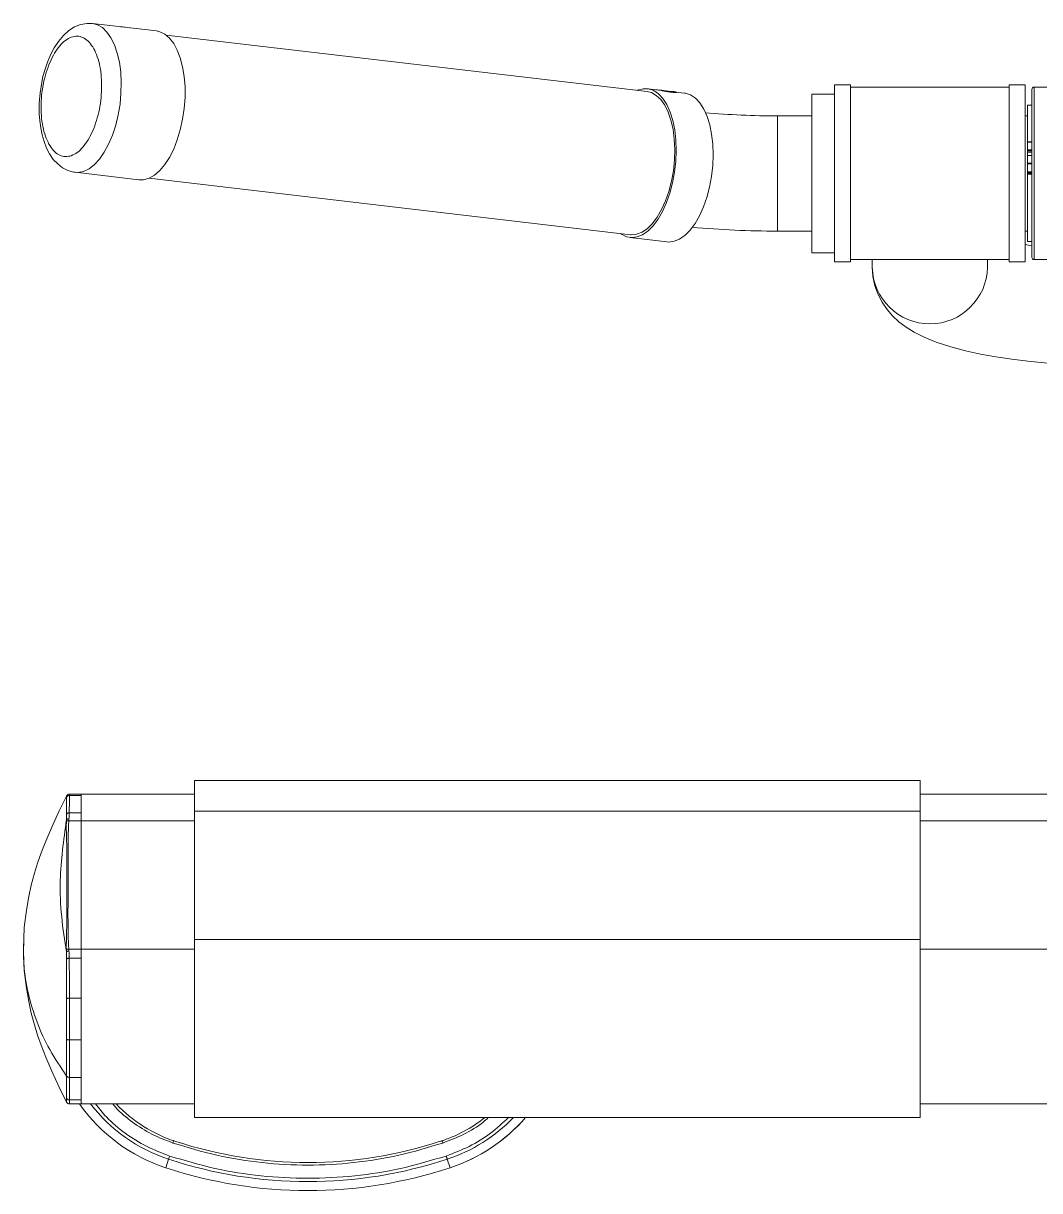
# Model space of a CAD drawing. Extents: x -32840 to 422982, y 280745 to 888746.
# Drawn here: x 220788.8 to 221009.3, y 401523 to 401776.3 of the extents above; entities that cross this region are included whole.
import ezdxf

# ---------------------------------------------------------------- set-up
doc = ezdxf.new("R2010")
doc.units = 0
doc.header["$LTSCALE"] = 1000
doc.layers.add('A-FUR', color=33, linetype='Continuous', plot=False, transparency=0.5)

# ---------------------------------------------------------------- blocks, each defined once
blk = doc.blocks.new('REC-GYM-08')
at = {"linetype": 'Continuous', "lineweight": 15}
for p, q in [((318.955, -691.418), (318.401, -691.353)), ((323.214, -691.944), (319.039, -691.453)), ((324.978, -691.886), (324.84, -691.886)), ((324.84, -691.886), (324.84, -692.49)), ((324.978, -691.886), (324.978, -692.49)), ((326.494, -691.886), (326.356, -691.886)), ((326.356, -693.421), (326.356, -691.886)), ((326.494, -693.421), (326.494, -691.886)), ((323.296, -691.929), (323.217, -691.919)), ((323.537, -691.957), (323.463, -691.948)), ((323.463, -691.949), (323.463, -691.948)), ((324.84, -691.965), (324.643, -691.965)), ((324.643, -693.342), (324.643, -691.965)), ((326.356, -691.905), (324.978, -691.905)), ((326.553, -693.252), (326.553, -691.925)), ((326.718, -691.905), (326.572, -691.905)), ((326.572, -691.905), (326.572, -693.268)), ((326.553, -692.063), (326.513, -692.063)), ((326.513, -692.063), (326.513, -692.379)), ((324.643, -692.154), (324.346, -692.154)), ((324.346, -693.154), (324.346, -692.154)), ((326.513, -692.154), (326.494, -692.154)), ((326.553, -692.379), (326.513, -692.379)), ((326.513, -692.379), (326.513, -692.384)), ((326.553, -692.384), (326.513, -692.384)), ((326.513, -692.384), (326.513, -692.449)), ((324.84, -692.49), (324.84, -693.421)), ((324.978, -692.49), (324.978, -693.421)), ((326.553, -692.449), (326.513, -692.449)), ((326.513, -692.449), (326.513, -692.459)), ((326.553, -692.459), (326.513, -692.459)), ((326.513, -692.459), (326.513, -692.47)), ((326.553, -692.47), (326.513, -692.47)), ((326.513, -692.47), (326.513, -692.498)), ((326.513, -692.498), (326.513, -692.565)), ((326.553, -692.498), (326.513, -692.498)), ((326.553, -692.565), (326.513, -692.565)), ((326.513, -692.565), (326.513, -692.572)), ((326.553, -692.572), (326.513, -692.572)), ((326.513, -692.572), (326.513, -692.639)), ((318.249, -692.644), (318.803, -692.709)), ((318.893, -692.695), (323.068, -693.186)), ((326.553, -692.639), (326.513, -692.639)), ((326.513, -692.639), (326.513, -692.648)), ((326.553, -692.648), (326.513, -692.648)), ((326.513, -692.648), (326.513, -692.653)), ((326.553, -692.653), (326.513, -692.653)), ((326.513, -692.653), (326.513, -692.66)), ((326.553, -692.66), (326.513, -692.66)), ((326.513, -692.66), (326.513, -693.244)), ((323.065, -693.21), (323.385, -693.248)), ((324.346, -693.154), (324.643, -693.154)), ((326.494, -693.154), (326.513, -693.154)), ((326.513, -693.244), (326.553, -693.244)), ((326.553, -693.382), (326.553, -693.252)), ((326.572, -693.268), (326.572, -693.402)), ((324.643, -693.342), (324.84, -693.342)), ((324.978, -693.402), (326.356, -693.402)), ((325.167, -693.402), (325.167, -693.468)), ((326.167, -693.468), (326.167, -693.402)), ((326.572, -693.402), (326.718, -693.402)), ((324.84, -693.421), (324.978, -693.421)), ((326.356, -693.421), (326.494, -693.421)), ((325.584, -697.922), (319.285, -697.922)), ((319.285, -698.187), (319.285, -697.922)), ((325.584, -698.187), (325.584, -697.922)), ((318.301, -698.04), (318.2, -698.04)), ((318.301, -698.051), (318.2, -698.051)), ((318.2, -698.051), (318.2, -698.051)), ((319.285, -698.04), (318.301, -698.04)), ((318.301, -698.271), (318.301, -698.04)), ((335.033, -698.04), (325.584, -698.04)), ((318.301, -698.271), (318.195, -698.271)), ((318.301, -698.202), (318.198, -698.202)), ((318.301, -698.271), (318.301, -699.384)), ((318.301, -698.271), (319.285, -698.271)), ((325.584, -698.187), (319.285, -698.187)), ((319.285, -699.301), (319.285, -698.187)), ((325.584, -699.301), (325.584, -698.187)), ((325.584, -698.271), (335.033, -698.271)), ((317.8, -699.384), (317.805, -699.51)), ((318.301, -699.384), (318.195, -699.384)), ((318.301, -700.728), (318.301, -699.384)), ((318.301, -699.384), (319.285, -699.384)), ((325.584, -699.301), (319.285, -699.301)), ((319.285, -700.846), (319.285, -699.301)), ((325.584, -700.846), (325.584, -699.301)), ((325.584, -699.384), (327.387, -699.384)), ((318.301, -699.463), (318.198, -699.463)), ((318.301, -699.811), (318.2, -699.811)), ((318.2, -699.811), (318.2, -699.811)), ((318.301, -700.173), (318.2, -700.173)), ((318.2, -700.173), (318.2, -700.173)), ((318.301, -700.498), (318.199, -700.498)), ((318.301, -700.693), (318.2, -700.693)), ((318.2, -700.728), (318.301, -700.728)), ((318.301, -700.728), (319.285, -700.728)), ((325.584, -700.728), (335.033, -700.728)), ((319.285, -700.846), (325.584, -700.846)), ((319.036, -701.281), (319.06, -701.208)), ((321.503, -701.281), (321.479, -701.208))]:
    blk.add_line(p, q, dxfattribs=at)
at = {"linetype": 'Continuous', "lineweight": 15, "flags": 128}
for points in [[(318.399, -691.354), (318.355, -691.352), (318.297, -691.362), (318.245, -691.383), (318.194, -691.415), (318.147, -691.458), (318.105, -691.508), (318.068, -691.564), (318.036, -691.625), (318.009, -691.688), (317.985, -691.759), (317.97, -691.814), (317.96, -691.863), (317.945, -691.954)], [(318.4, -691.353), (318.443, -691.364), (318.486, -691.389), (318.525, -691.427), (318.56, -691.477), (318.59, -691.538), (318.615, -691.609), (318.633, -691.688), (318.645, -691.774), (318.65, -691.865), (318.647, -691.958), (318.639, -692.053), (318.623, -692.146), (318.601, -692.236), (318.573, -692.321), (318.54, -692.399), (318.502, -692.469), (318.461, -692.529), (318.416, -692.577), (318.37, -692.613), (318.323, -692.636)], [(318.955, -691.418), (318.984, -691.424), (319.028, -691.445), (319.068, -691.479), (319.105, -691.526), (319.136, -691.584), (319.162, -691.652), (319.182, -691.729), (319.196, -691.813), (319.203, -691.903), (319.203, -691.996), (319.196, -692.09), (319.182, -692.184), (319.162, -692.275), (319.136, -692.362), (319.105, -692.442), (319.068, -692.515), (319.028, -692.577), (318.984, -692.629), (318.938, -692.669), (318.891, -692.695), (318.843, -692.709), (318.803, -692.709)], [(317.945, -691.954), (317.938, -692.043), (317.937, -692.079), (317.938, -692.138), (317.942, -692.198), (317.951, -692.259), (317.963, -692.319), (317.98, -692.378), (318.001, -692.434), (318.028, -692.485), (318.06, -692.532), (318.098, -692.572), (318.14, -692.605), (318.187, -692.629), (318.239, -692.643), (318.248, -692.643)], [(323.127, -691.934), (323.131, -691.932), (323.178, -691.919), (323.225, -691.92), (323.27, -691.935), (323.312, -691.963), (323.35, -692.004), (323.384, -692.057), (323.413, -692.121), (323.436, -692.194), (323.453, -692.275), (323.463, -692.362), (323.466, -692.454), (323.462, -692.548), (323.452, -692.642), (323.434, -692.735), (323.411, -692.824), (323.382, -692.907), (323.347, -692.984), (323.309, -693.051), (323.266, -693.108), (323.221, -693.153), (323.174, -693.186), (323.127, -693.205), (323.08, -693.211), (323.034, -693.204), (322.991, -693.182), (322.981, -693.175)], [(323.214, -691.944), (323.251, -691.953), (323.293, -691.977), (323.332, -692.013), (323.367, -692.062), (323.396, -692.122), (323.42, -692.192), (323.438, -692.271), (323.449, -692.356), (323.453, -692.445), (323.451, -692.537), (323.441, -692.63), (323.424, -692.722), (323.402, -692.81), (323.373, -692.892), (323.339, -692.967), (323.301, -693.033), (323.26, -693.089), (323.215, -693.133), (323.169, -693.164), (323.122, -693.182), (323.076, -693.186), (323.068, -693.186)], [(323.537, -691.957), (323.545, -691.958), (323.59, -691.973), (323.632, -692.001), (323.671, -692.042), (323.705, -692.095), (323.733, -692.159), (323.756, -692.232), (323.773, -692.313), (323.783, -692.4), (323.786, -692.492), (323.783, -692.586), (323.772, -692.68), (323.755, -692.773), (323.731, -692.862), (323.702, -692.945), (323.668, -693.021), (323.629, -693.089), (323.587, -693.145), (323.542, -693.191), (323.495, -693.224), (323.447, -693.243), (323.4, -693.249), (323.385, -693.248)], [(318.323, -692.636), (318.275, -692.645), (318.248, -692.644)], [(326.553, -693.279), (326.522, -693.276), (326.494, -693.272)], [(325.167, -693.468), (325.173, -693.549), (325.19, -693.629), (325.217, -693.704), (325.253, -693.772), (325.295, -693.834), (325.344, -693.89), (325.399, -693.941), (325.461, -693.988), (325.532, -694.032), (325.617, -694.075), (325.723, -694.118), (325.848, -694.159), (325.977, -694.193), (326.107, -694.221), (326.24, -694.245), (326.377, -694.265), (326.517, -694.283), (326.662, -694.297), (326.809, -694.308), (326.959, -694.317), (327.111, -694.323), (327.264, -694.325), (327.348, -694.326)], [(318.174, -698.057), (318.111, -698.186), (318.046, -698.325), (317.994, -698.448), (317.955, -698.549), (317.924, -698.639), (317.897, -698.726), (317.869, -698.829), (317.847, -698.928), (317.826, -699.046), (317.808, -699.197), (317.8, -699.384)], [(318.2, -698.042), (318.2, -698.042), (318.2, -698.051), (318.2, -698.051), (318.2, -698.051)], [(317.806, -699.525), (317.808, -699.571), (317.826, -699.723), (317.847, -699.84), (317.869, -699.939), (317.897, -700.042), (317.924, -700.13), (317.955, -700.219), (317.994, -700.321), (318.046, -700.443), (318.111, -700.582), (318.175, -700.712)], [(318.199, -700.498), (318.199, -700.498)], [(318.2, -700.693), (318.2, -700.693)], [(319.105, -701.043), (319.105, -701.043), (319.104, -701.047), (319.103, -701.051), (319.101, -701.056), (319.099, -701.061), (319.097, -701.067)], [(319.06, -701.208), (319.06, -701.207), (319.061, -701.204), (319.062, -701.202), (319.063, -701.198), (319.064, -701.194), (319.066, -701.189), (319.068, -701.185), (319.069, -701.18)], [(321.479, -701.208), (321.478, -701.207), (321.478, -701.204), (321.477, -701.202), (321.475, -701.198), (321.474, -701.194), (321.473, -701.189), (321.471, -701.185), (321.469, -701.18)]]:
    blk.add_lwpolyline(points, dxfattribs=at)
at = {"linetype": 'Continuous', "lineweight": 15}
for centre, radius, start, end in [((318.653, -691.644), 0.262, 74.3817, 92.2081), ((322.84, -696.633), 4.727, 82.4324, 84.4717), ((326.572, -691.925), 0.0197, 90, 180), ((324.319, -685.417), 6.737, 264.8668, 270.2255), ((324.319, -685.455), 7.699, 264.6706, 270.2015), ((326.572, -693.382), 0.0197, 180, 270), ((325.667, -693.459), 0.5, 181.0181, 358.9819), ((318.199, -698.066), 0.0261, 88.387, 158.2992), ((318.193, -698.302), 0.0317, 85.9091, 127.1592), ((318.195, -699.418), 0.034, 91.1301, 130.403), ((318.198, -700.703), 0.0246, 199.8306, 273.3996), ((319.504, -699.863), 1.494, 215.3792, 251.7127), ((319.504, -699.863), 1.494, 215.3916, 251.7127), ((319.504, -699.863), 1.416, 217.6582, 251.7127), ((319.514, -699.856), 1.26, 223.8233, 251.88), ((321.026, -699.856), 1.26, 288.1562, 308.1343), ((321.034, -699.863), 1.416, 288.2873, 316.0247), ((321.034, -699.863), 1.494, 288.2873, 318.846), ((321.034, -699.863), 1.494, 288.2873, 318.8308), ((320.269, -697.548), 3.688, 251.88, 288.1562), ((309.627, -705.024), 12.459, 18.5167, 18.6328), ((320.269, -697.548), 3.854, 251.7127, 288.2873), ((320.269, -697.548), 3.932, 251.7127, 288.2873), ((320.269, -697.548), 3.932, 251.7127, 288.2873)]:
    blk.add_arc(centre, radius, start, end, dxfattribs=at)
for points, knots in [([(318.216, -692.5), (318.199, -692.504), (318.165, -692.512), (318.115, -692.499), (318.07, -692.468), (318.03, -692.417), (317.997, -692.351), (317.972, -692.27), (317.957, -692.178), (317.952, -692.079), (317.957, -691.976), (317.972, -691.874), (317.997, -691.776), (318.03, -691.686), (318.07, -691.607), (318.115, -691.544), (318.165, -691.496), (318.199, -691.48), (318.216, -691.472)], [0, 0, 0, 0, 0.0625, 0.125001, 0.1875, 0.25, 0.3125, 0.375001, 0.437499, 0.5, 0.5625, 0.625, 0.687499, 0.75, 0.812499, 0.875, 0.937499, 1, 1, 1, 1]), ([(318.216, -691.472), (318.234, -691.468), (318.268, -691.459), (318.318, -691.472), (318.363, -691.504), (318.403, -691.554), (318.436, -691.621), (318.461, -691.702), (318.476, -691.793), (318.481, -691.893), (318.476, -691.995), (318.461, -692.098), (318.436, -692.196), (318.403, -692.286), (318.363, -692.364), (318.318, -692.428), (318.268, -692.476), (318.234, -692.492), (318.216, -692.5)], [0, 0, 0, 0, 0.0625, 0.125001, 0.1875, 0.249999, 0.3125, 0.374998, 0.4375, 0.500001, 0.562501, 0.625001, 0.6875, 0.750001, 0.8125, 0.874999, 0.9375, 1, 1, 1, 1]), ([(323.296, -691.929), (323.3, -691.929), (323.311, -691.931), (323.337, -691.935), (323.368, -691.941), (323.4, -691.947), (323.429, -691.95), (323.452, -691.952), (323.466, -691.951), (323.47, -691.95), (323.465, -691.949), (323.463, -691.948)], [0, 0, 0, 0, 0.091691, 0.209257, 0.327595, 0.446472, 0.564494, 0.681606, 0.799157, 0.917829, 1, 1, 1, 1]), ([(318.2, -698.051), (318.197, -698.051), (318.19, -698.052), (318.182, -698.056), (318.178, -698.061), (318.176, -698.065), (318.175, -698.065), (318.175, -698.066)], [0, 0, 0, 0, 0.304772, 0.609629, 0.914667, 0.970299, 1, 1, 1, 1]), ([(318.175, -698.066), (318.175, -698.062), (318.175, -698.056), (318.175, -698.057), (318.175, -698.057)], [0, 0, 0, 0, 0.644434, 1, 1, 1, 1]), ([(318.175, -698.212), (318.175, -698.206), (318.175, -698.17), (318.175, -698.123), (318.174, -698.085), (318.175, -698.072), (318.175, -698.066)], [0, 0, 0, 0, 0.079406, 0.499204, 0.769707, 1, 1, 1, 1]), ([(318.2, -698.051), (318.2, -698.051), (318.2, -698.072), (318.199, -698.061), (318.2, -698.117), (318.199, -698.142), (318.198, -698.202), (318.198, -698.202), (318.198, -698.202)], [0, 0, 0, 0, 0.000009, 0.227975, 0.500345, 0.921085, 0.999995, 1, 1, 1, 1]), ([(318.301, -698.051), (318.301, -698.065), (318.301, -698.095), (318.301, -698.166), (318.301, -698.202)], [0, 0, 0, 0, 0.500203, 1, 1, 1, 1]), ([(318.174, -699.409), (318.158, -699.308), (318.127, -699.106), (318.114, -698.812), (318.137, -698.527), (318.162, -698.351), (318.174, -698.262)], [0, 0, 0, 0, 0.280366, 0.559823, 0.779647, 1, 1, 1, 1]), ([(318.174, -698.262), (318.174, -698.262), (318.174, -698.256), (318.174, -698.244), (318.175, -698.227), (318.175, -698.217), (318.175, -698.212)], [0, 0, 0, 0, 0.001509, 0.344928, 0.689213, 1, 1, 1, 1]), ([(318.196, -698.255), (318.194, -698.255), (318.19, -698.255), (318.183, -698.256), (318.178, -698.259), (318.175, -698.261), (318.174, -698.262)], [0, 0, 0, 0, 0.249965, 0.50002, 0.749912, 1, 1, 1, 1]), ([(318.198, -698.202), (318.196, -698.202), (318.191, -698.202), (318.185, -698.204), (318.179, -698.208), (318.176, -698.211), (318.175, -698.212)], [0, 0, 0, 0, 0.249998, 0.500032, 0.749972, 1, 1, 1, 1]), ([(318.195, -698.271), (318.193, -698.29), (318.191, -698.329), (318.189, -698.407), (318.188, -698.544), (318.188, -698.721), (318.188, -698.977), (318.186, -699.184), (318.191, -699.34), (318.194, -699.377), (318.195, -699.384)], [0, 0, 0, 0, 0.052696, 0.105366, 0.210675, 0.421286, 0.580921, 0.900214, 0.980045, 1, 1, 1, 1]), ([(318.196, -698.255), (318.195, -698.26), (318.195, -698.264), (318.195, -698.271), (318.195, -698.271)], [0, 0, 0, 0, 0.999874, 1, 1, 1, 1]), ([(318.198, -698.202), (318.198, -698.202), (318.198, -698.209), (318.198, -698.217), (318.197, -698.236), (318.196, -698.248), (318.196, -698.255)], [0, 0, 0, 0, 0.000037, 0.312064, 0.656049, 1, 1, 1, 1]), ([(318.173, -699.392), (318.173, -699.385), (318.172, -699.346), (318.178, -699.184), (318.177, -698.979), (318.177, -698.722), (318.177, -698.546), (318.175, -698.41), (318.172, -698.334), (318.173, -698.296), (318.173, -698.277)], [0, 0, 0, 0, 0.020083, 0.100287, 0.419205, 0.578585, 0.788868, 0.894124, 0.946982, 1, 1, 1, 1]), ([(317.804, -699.286), (317.802, -699.365), (317.798, -699.527), (317.838, -699.772), (317.913, -700.019), (318.022, -700.259), (318.124, -700.411), (318.175, -700.487)], [0, 0, 0, 0, 0.189092, 0.391661, 0.594575, 0.797192, 1, 1, 1, 1]), ([(318.195, -699.384), (318.195, -699.384), (318.195, -699.384), (318.195, -699.392), (318.196, -699.401)], [0, 0, 0, 0, 0.00007, 1, 1, 1, 1]), ([(318.174, -699.409), (318.175, -699.408), (318.178, -699.405), (318.183, -699.403), (318.19, -699.401), (318.194, -699.401), (318.196, -699.401)], [0, 0, 0, 0, 0.250048, 0.499971, 0.750028, 1, 1, 1, 1]), ([(318.175, -699.47), (318.175, -699.464), (318.175, -699.45), (318.174, -699.429), (318.174, -699.416), (318.174, -699.409)], [0, 0, 0, 0, 0.309749, 0.654551, 1, 1, 1, 1]), ([(318.175, -699.47), (318.176, -699.469), (318.179, -699.467), (318.185, -699.465), (318.191, -699.463), (318.196, -699.463), (318.198, -699.463)], [0, 0, 0, 0, 0.249982, 0.499942, 0.749991, 1, 1, 1, 1]), ([(318.175, -699.813), (318.175, -699.785), (318.175, -699.724), (318.175, -699.632), (318.175, -699.545), (318.175, -699.494), (318.175, -699.47)], [0, 0, 0, 0, 0.229286, 0.499144, 0.772408, 1, 1, 1, 1]), ([(318.196, -699.401), (318.196, -699.407), (318.197, -699.421), (318.198, -699.442), (318.198, -699.455), (318.198, -699.463), (318.198, -699.463)], [0, 0, 0, 0, 0.343729, 0.687499, 0.999966, 1, 1, 1, 1]), ([(318.198, -699.463), (318.198, -699.463), (318.198, -699.487), (318.199, -699.538), (318.199, -699.626), (318.2, -699.719), (318.2, -699.782), (318.2, -699.811), (318.2, -699.811)], [0, 0, 0, 0, 0.000007, 0.227038, 0.500613, 0.770834, 0.999994, 1, 1, 1, 1]), ([(318.301, -699.463), (318.301, -699.516), (318.301, -699.623), (318.301, -699.748), (318.301, -699.811)], [0, 0, 0, 0, 0.500058, 1, 1, 1, 1]), ([(318.175, -699.813), (318.175, -699.813), (318.177, -699.813), (318.182, -699.812), (318.19, -699.811), (318.197, -699.811), (318.2, -699.811)], [0, 0, 0, 0, 0.057027, 0.389921, 0.695043, 1, 1, 1, 1]), ([(318.175, -700.168), (318.175, -700.159), (318.175, -700.102), (318.175, -700.01), (318.175, -699.899), (318.175, -699.84), (318.175, -699.813)], [0, 0, 0, 0, 0.078032, 0.499556, 0.774116, 1, 1, 1, 1]), ([(318.2, -699.811), (318.2, -699.811), (318.2, -699.838), (318.2, -699.898), (318.2, -700.011), (318.2, -700.105), (318.2, -700.164), (318.2, -700.173), (318.2, -700.173)], [0, 0, 0, 0, 0.000006, 0.226057, 0.500195, 0.921049, 0.999993, 1, 1, 1, 1]), ([(318.301, -699.811), (318.301, -699.872), (318.301, -699.994), (318.301, -700.113), (318.301, -700.173)], [0, 0, 0, 0, 0.500003, 1, 1, 1, 1]), ([(318.175, -700.487), (318.175, -700.479), (318.175, -700.434), (318.175, -700.356), (318.175, -700.255), (318.175, -700.195), (318.175, -700.168)], [0, 0, 0, 0, 0.091267, 0.498576, 0.768679, 1, 1, 1, 1]), ([(318.175, -700.168), (318.175, -700.168), (318.176, -700.168), (318.178, -700.169), (318.182, -700.171), (318.19, -700.172), (318.196, -700.173), (318.2, -700.173)], [0, 0, 0, 0, 0.039371, 0.084231, 0.389474, 0.694743, 1, 1, 1, 1]), ([(318.2, -700.173), (318.2, -700.173), (318.2, -700.201), (318.2, -700.261), (318.199, -700.364), (318.199, -700.444), (318.199, -700.489), (318.199, -700.498)], [0, 0, 0, 0, 0.000006, 0.230443, 0.500846, 0.908456, 1, 1, 1, 1]), ([(318.301, -700.173), (318.301, -700.233), (318.301, -700.353), (318.301, -700.45), (318.301, -700.498)], [0, 0, 0, 0, 0.50004, 1, 1, 1, 1]), ([(318.175, -700.487), (318.175, -700.487), (318.177, -700.49), (318.182, -700.494), (318.19, -700.497), (318.196, -700.497), (318.199, -700.498)], [0, 0, 0, 0, 0.04997, 0.385878, 0.69303, 1, 1, 1, 1]), ([(318.175, -700.679), (318.175, -700.673), (318.175, -700.654), (318.175, -700.608), (318.175, -700.542), (318.175, -700.504), (318.175, -700.487), (318.175, -700.487)], [0, 0, 0, 0, 0.145028, 0.49306, 0.838184, 0.999992, 1, 1, 1, 1]), ([(318.199, -700.498), (318.199, -700.512), (318.199, -700.556), (318.199, -700.622), (318.2, -700.661), (318.2, -700.693), (318.2, -700.693), (318.2, -700.693)], [0, 0, 0, 0, 0.161983, 0.507132, 0.855253, 0.999994, 1, 1, 1, 1]), ([(318.301, -700.498), (318.301, -700.54), (318.301, -700.625), (318.301, -700.671), (318.301, -700.693)], [0, 0, 0, 0, 0.500006, 1, 1, 1, 1]), ([(318.175, -700.679), (318.175, -700.679), (318.177, -700.683), (318.182, -700.688), (318.19, -700.693), (318.196, -700.693), (318.2, -700.693)], [0, 0, 0, 0, 0.056392, 0.389209, 0.694604, 1, 1, 1, 1]), ([(318.175, -700.712), (318.175, -700.712), (318.175, -700.712), (318.175, -700.7), (318.175, -700.684), (318.175, -700.679)], [0, 0, 0, 0, 0.231298, 0.738274, 1, 1, 1, 1]), ([(318.2, -700.693), (318.2, -700.693), (318.2, -700.708), (318.2, -700.707), (318.2, -700.729), (318.2, -700.727), (318.2, -700.727)], [0, 0, 0, 0, 0.000014, 0.265239, 0.777484, 1, 1, 1, 1]), ([(318.301, -700.693), (318.301, -700.71), (318.301, -700.731), (318.301, -700.725), (318.301, -700.724)], [0, 0, 0, 0, 0.777789, 1, 1, 1, 1]), ([(318.425, -700.728), (318.456, -700.767), (318.532, -700.861), (318.682, -700.986), (318.866, -701.102), (319.001, -701.154), (319.069, -701.18)], [0, 0, 0, 0, 0.18462, 0.456412, 0.728208, 1, 1, 1, 1]), ([(319.097, -701.067), (319.036, -701.043), (318.912, -700.996), (318.746, -700.888), (318.632, -700.797), (318.583, -700.737), (318.575, -700.728)], [0, 0, 0, 0, 0.314458, 0.628927, 0.94339, 1, 1, 1, 1]), ([(321.835, -700.846), (321.821, -700.86), (321.757, -700.916), (321.625, -700.995), (321.503, -701.043), (321.441, -701.067)], [0, 0, 0, 0, 0.129503, 0.564758, 1, 1, 1, 1]), ([(321.469, -701.18), (321.537, -701.154), (321.672, -701.102), (321.855, -700.989), (321.96, -700.893), (322.011, -700.846)], [0, 0, 0, 0, 0.338037, 0.676078, 1, 1, 1, 1]), ([(321.441, -701.067), (321.314, -701.105), (321.06, -701.182), (320.667, -701.244), (320.269, -701.266), (319.872, -701.244), (319.478, -701.182), (319.224, -701.105), (319.097, -701.067)], [0, 0, 0, 0, 0.166669, 0.333324, 0.500001, 0.666668, 0.833325, 1, 1, 1, 1]), ([(319.069, -701.18), (319.199, -701.218), (319.459, -701.296), (319.862, -701.358), (320.269, -701.38), (320.676, -701.358), (321.079, -701.296), (321.339, -701.218), (321.469, -701.18)], [0, 0, 0, 0, 0.166668, 0.333325, 0.499999, 0.666667, 0.833324, 1, 1, 1, 1])]:
    blk.add_open_spline(points, degree=3, knots=knots, dxfattribs=at)
for points in [[(318.301, -698.044), (318.301, -698.051)], [(318.173, -698.277), (318.174, -698.262)], [(318.301, -698.202), (318.301, -698.271)], [(318.301, -699.384), (318.301, -699.463)], [(318.174, -699.409), (318.173, -699.392)], [(318.175, -700.487), (318.175, -700.487)]]:
    blk.add_open_spline(points, degree=1, dxfattribs=at)

msp = doc.modelspace()

# ---------------------------------------------------------------- block references
at = {"layer": 'A-FUR', "color": 8, "ltscale": 50, "xscale": 25, "yscale": 25, "zscale": 25, "rotation": 2.604009032911076e-07}
msp.add_blockref('REC-GYM-08', (212843.84, 419060.06), dxfattribs=at)

doc.saveas('drawing.dxf')
